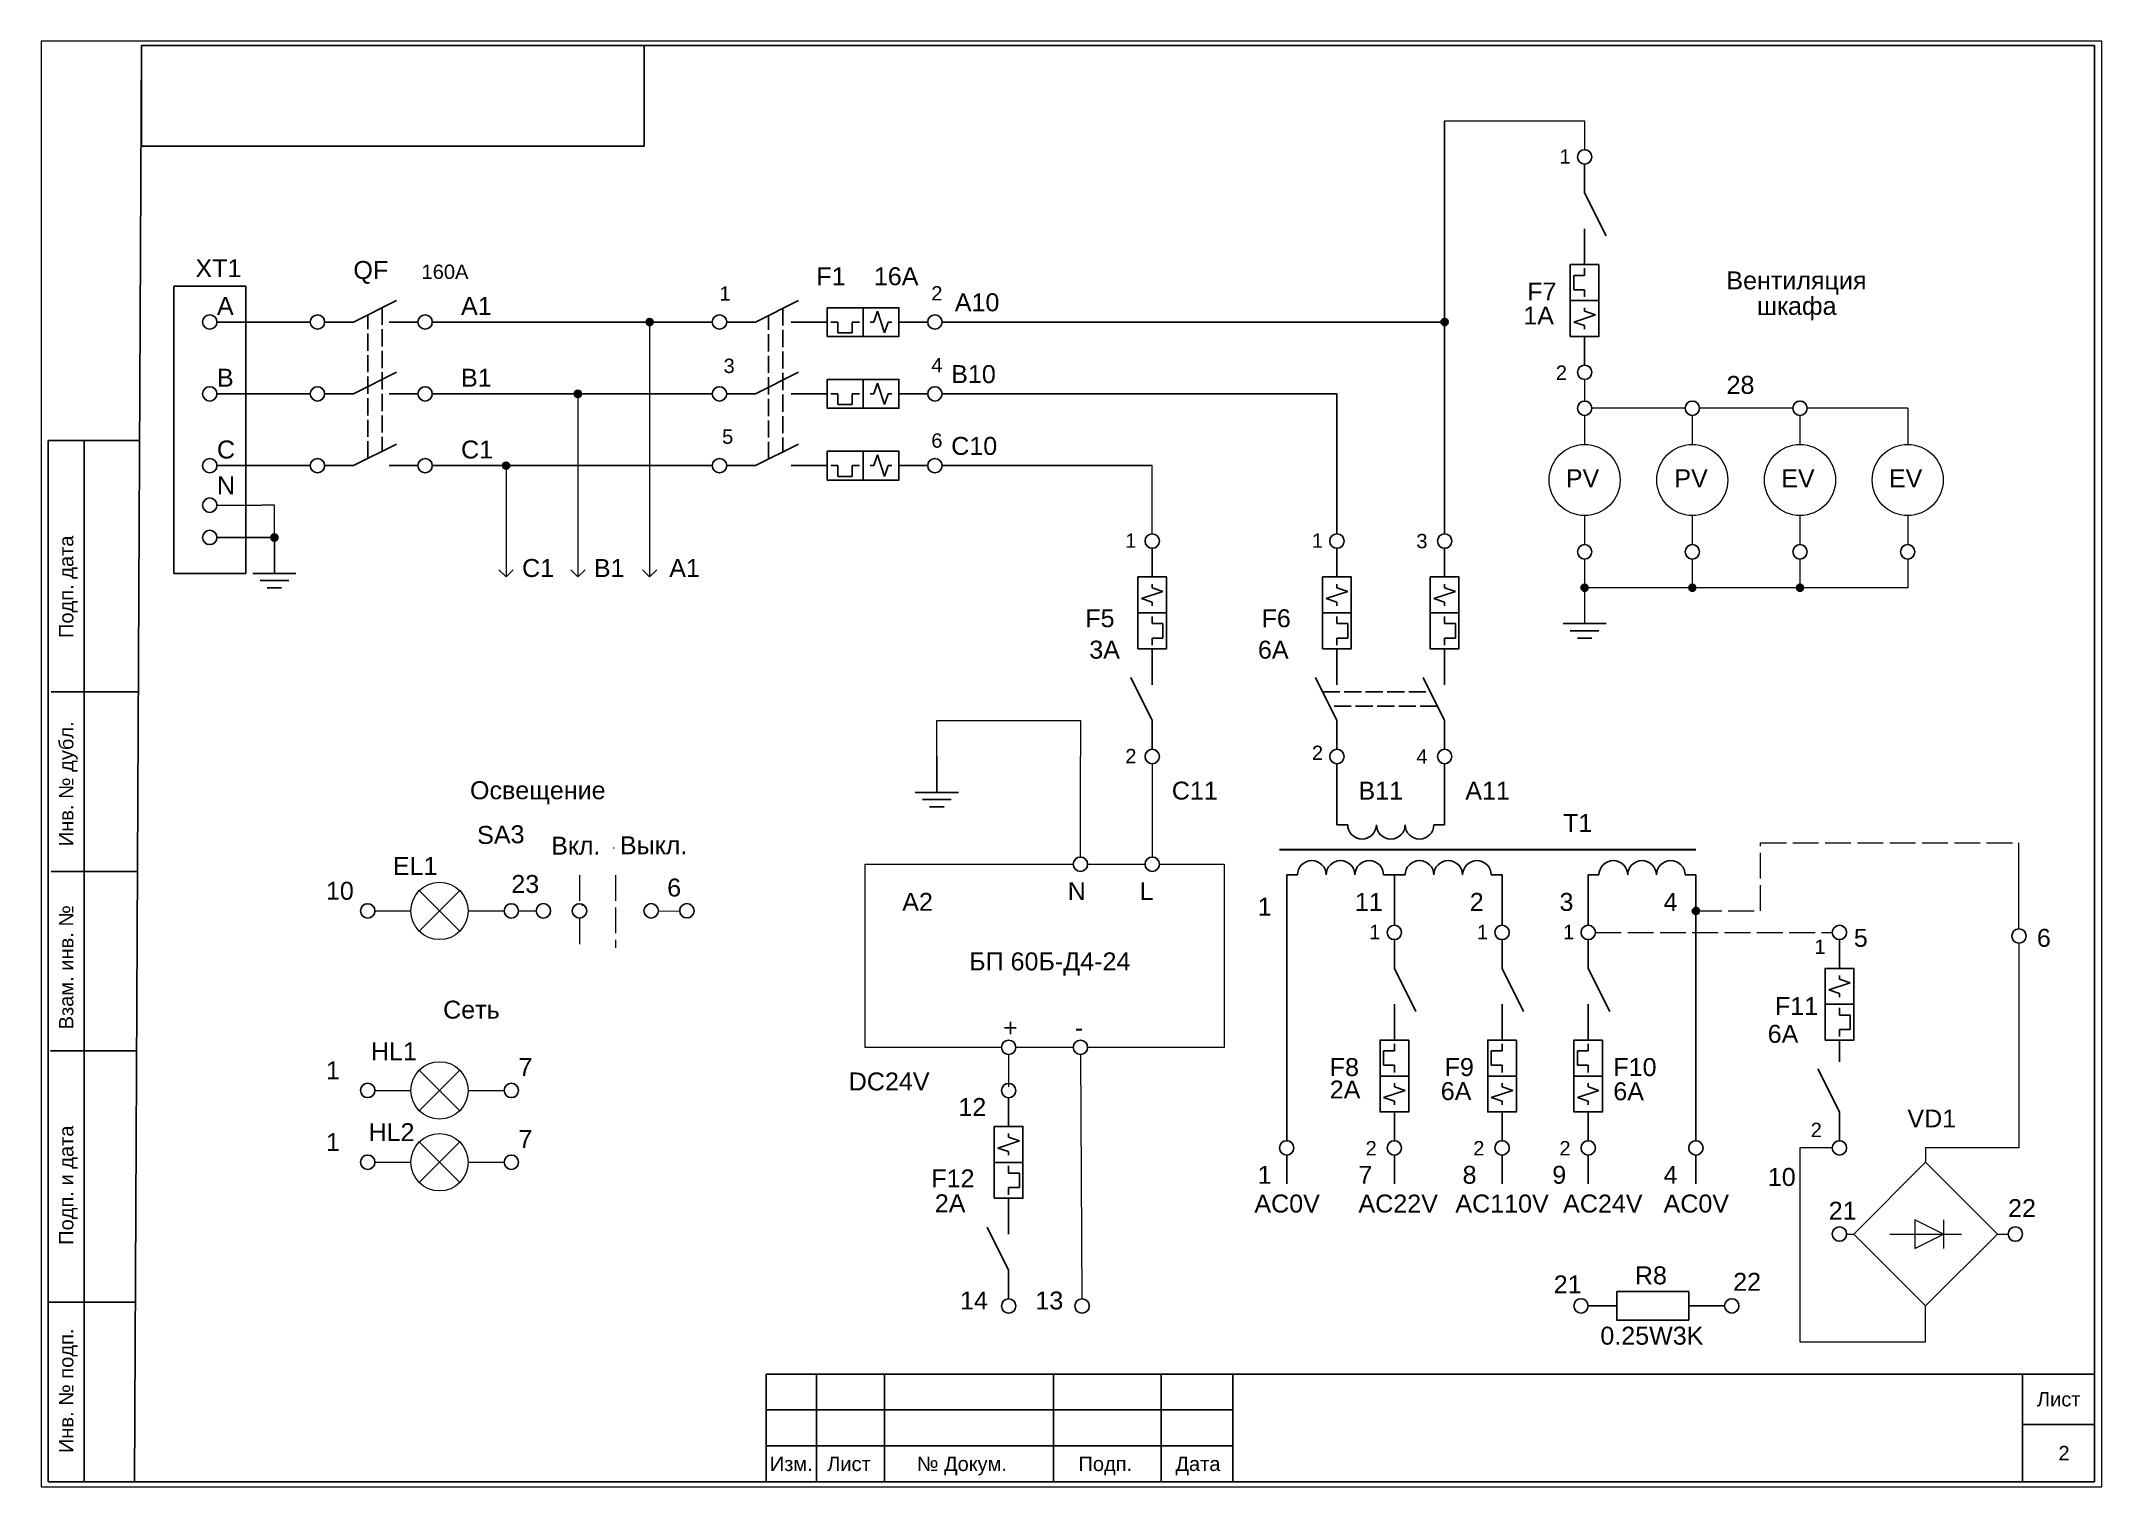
# Paper-space layout 'Лист2' of a CAD drawing. Header units: millimetres. Extents: x 0 to 287, y 0 to 201.
# The model-space entities are those that its viewports show. They can reach past a viewport. Long polylines and large blocks are cut down to what shows.
import ezdxf

# ---------------------------------------------------------------- set-up
doc = ezdxf.new("R2010")
doc.units = ezdxf.units.MM
doc.linetypes.add('ACAD_ISO02W100', pattern=[15, 12, -3])
doc.layers.add('Аппаратура', color=7, linetype='Continuous', lineweight=20)
doc.layers.add('Рамки', color=7, linetype='Continuous', lineweight=25)
doc.styles.get("Standard").update_dxf_attribs({"font": 'arial.ttf'})
pattern_1 = [(360, (-1645.182, 6174.794), (-1e-15, -6), [10, -2]), (360, (-1647.182, 6172.794), (-1e-15, -6), [6, -1.5, 3, -1.5]), (360, (-1650.182, 6170.794), (-1e-15, -6), [10, -2])]

msp = doc.modelspace()

# ---------------------------------------------------------------- hatches: boundary and pattern name
h = msp.add_hatch(color=256)
h.dxf.hatch_style = 1
h.paths.add_polyline_path([(2090.27, 3782, 1), (2089.27, 3782, 1)])
h = msp.add_hatch(color=256)
h.dxf.hatch_style = 1
h.paths.add_polyline_path([(2201, 3782, 1), (2200, 3782, 1)])
h = msp.add_hatch(color=256)
h.dxf.hatch_style = 1
h.paths.add_polyline_path([(2080.27, 3772, 1), (2079.27, 3772, 1)])
h = msp.add_hatch(color=256)
h.dxf.hatch_style = 1
h.paths.add_polyline_path([(2070.27, 3762, 1), (2069.27, 3762, 1)])
h = msp.add_hatch(color=256)
h.dxf.hatch_style = 1
h.paths.add_polyline_path([(2038, 3752, 1), (2037, 3752, 1)])
h = msp.add_hatch(color=256)
h.dxf.hatch_style = 1
h.paths.add_polyline_path([(2220, 3744.5, 1), (2220, 3745.5, 1)])
h = msp.add_hatch(color=256)
h.dxf.hatch_style = 1
h.paths.add_polyline_path([(2235, 3744.5, 1), (2235, 3745.5, 1)])
h = msp.add_hatch(color=256)
h.dxf.hatch_style = 1
h.paths.add_polyline_path([(2250, 3744.5, 1), (2250, 3745.5, 1)])
h = msp.add_hatch(color=256)
h.dxf.hatch_style = 1
h.paths.add_polyline_path([(2236, 3700, 1), (2235, 3700, 1)])
at = {"layer": 'Аппаратура'}
h = msp.add_hatch(dxfattribs=at)
h.set_pattern_fill('GOST_WOOD', angle=-90)
h.set_pattern_definition(pattern_1)
h.paths.add_polyline_path([(2084.82, 3710.79), (2084.82, 3708.79, 1)])
h.paths.add_polyline_path([(2084.82, 3708.79), (2084.82, 3710.79, 1)])
h.paths.add_polyline_path([(2079.82, 3699.04), (2079.82, 3701.04, 1)])
h.paths.add_polyline_path([(2079.82, 3701.04), (2079.82, 3699.04, 1)])
h = msp.add_hatch(dxfattribs=at)
h.set_pattern_fill('GOST_WOOD', angle=-90)
h.set_pattern_definition(pattern_1)
h.paths.add_polyline_path([(2084.82, 3708.79, 1), (2084.82, 3710.79, 1)])
h.paths.add_polyline_path([(2079.82, 3699.04, 1), (2079.82, 3701.04, 1)])
h = msp.add_hatch(dxfattribs=at)
h.set_pattern_fill('GOST_WOOD', angle=-90)
h.set_pattern_definition(pattern_1)
h.paths.add_polyline_path([(2084.82, 3708.79), (2084.82, 3710.79, 1)])
h.paths.add_polyline_path([(2084.82, 3710.79), (2084.82, 3708.79, 1)])
h.paths.add_polyline_path([(2079.82, 3701.04), (2079.82, 3699.04, 1)])

# ---------------------------------------------------------------- linework, layer by layer
for p, q in [((2200.5, 3752.5), (2200.5, 3810)), ((2220, 3804), (2220, 3800)), ((2220, 3800), (2223, 3794)), ((2220, 3790), (2220, 3795)), ((2220, 3789.5), (2220, 3788.5)), ((2220, 3788.5), (2218.5, 3788.5)), ((2218.5, 3788.5), (2218.5, 3786.5)), ((2218.5, 3786.5), (2220, 3786.5)), ((2220, 3786.5), (2220, 3785.5)), ((2048.5, 3782), (2054.5, 3785)), ((2104.5, 3782), (2110.5, 3785)), ((2119.5, 3784), (2119.5, 3780)), ((2121, 3782), (2121.5, 3783.5)), ((2121.5, 3783.5), (2122.5, 3780.5)), ((2222, 3785), (2218, 3785)), ((2221.5, 3783), (2218.5, 3782)), ((2220, 3784), (2220, 3783.5)), ((2220, 3783.5), (2221.5, 3783)), ((2029.5, 3782), (2042.5, 3782)), ((2044.5, 3782), (2048.5, 3782)), ((2057.5, 3782), (2053.5, 3782)), ((2059.5, 3782), (2098.5, 3782)), ((2100.5, 3782), (2104.5, 3782)), ((2114.5, 3782), (2109.5, 3782)), ((2115, 3782), (2116, 3782)), ((2116, 3782), (2116, 3780.5)), ((2116, 3780.5), (2118, 3780.5)), ((2118, 3780.5), (2118, 3782)), ((2118, 3782), (2119, 3782)), ((2120.5, 3782), (2121, 3782)), ((2122.5, 3780.5), (2123, 3782)), ((2123, 3782), (2123.5, 3782)), ((2124.5, 3782), (2128.5, 3782)), ((2200.5, 3782), (2130.5, 3782)), ((2218.5, 3782), (2220, 3781.5)), ((2220, 3781.5), (2220, 3781)), ((2220, 3780), (2220, 3776)), ((2048.5, 3772), (2054.5, 3775)), ((2104.5, 3772), (2110.5, 3775)), ((2029.5, 3772), (2042.5, 3772)), ((2044.5, 3772), (2048.5, 3772)), ((2057.5, 3772), (2053.5, 3772)), ((2059.5, 3772), (2098.5, 3772)), ((2100.5, 3772), (2104.5, 3772)), ((2114.5, 3772), (2109.5, 3772)), ((2115, 3772), (2116, 3772)), ((2116, 3772), (2116, 3770.5)), ((2118, 3770.5), (2118, 3772)), ((2118, 3772), (2119, 3772)), ((2119.5, 3774), (2119.5, 3770)), ((2120.5, 3772), (2121, 3772)), ((2121, 3772), (2121.5, 3773.5)), ((2121.5, 3773.5), (2122.5, 3770.5)), ((2122.5, 3770.5), (2123, 3772)), ((2123, 3772), (2123.5, 3772)), ((2124.5, 3772), (2128.5, 3772)), ((2185.5, 3772), (2130.5, 3772)), ((2185.5, 3752.5), (2185.5, 3772)), ((2116, 3770.5), (2118, 3770.5)), ((2048.5, 3762), (2054.5, 3765)), ((2104.5, 3762), (2110.5, 3765)), ((2119.5, 3764), (2119.5, 3760)), ((2121, 3762), (2121.5, 3763.5)), ((2121.5, 3763.5), (2122.5, 3760.5)), ((2029.5, 3762), (2042.5, 3762)), ((2044.5, 3762), (2048.5, 3762)), ((2057.5, 3762), (2053.5, 3762)), ((2059.5, 3762), (2098.5, 3762)), ((2100.5, 3762), (2104.5, 3762)), ((2114.5, 3762), (2109.5, 3762)), ((2115, 3762), (2116, 3762)), ((2116, 3762), (2116, 3760.5)), ((2116, 3760.5), (2118, 3760.5)), ((2118, 3760.5), (2118, 3762)), ((2118, 3762), (2119, 3762)), ((2120.5, 3762), (2121, 3762)), ((2122.5, 3760.5), (2123, 3762)), ((2123, 3762), (2123.5, 3762)), ((2124.5, 3762), (2128.5, 3762)), ((2130.5, 3762), (2159.5, 3762)), ((2029.5, 3752), (2037.5, 3752)), ((2037.5, 3752), (2037.5, 3747)), ((2159.77, 3746.5), (2159.77, 3750.5)), ((2185.5, 3746.5), (2185.5, 3750.5)), ((2200.5, 3746.5), (2200.5, 3750.5)), ((2034.5, 3747), (2040.5, 3747)), ((2035.5, 3746), (2039.5, 3746)), ((2036.5, 3745), (2038.5, 3745)), ((2158.27, 3743.5), (2161.27, 3744.5)), ((2159.77, 3743), (2158.27, 3743.5)), ((2159.77, 3745), (2159.77, 3745.5)), ((2161.27, 3744.5), (2159.77, 3745)), ((2159.77, 3742.5), (2159.77, 3743)), ((2184, 3743.5), (2187, 3744.5)), ((2185.5, 3743), (2184, 3743.5)), ((2185.5, 3745), (2185.5, 3745.5)), ((2187, 3744.5), (2185.5, 3745)), ((2185.5, 3742.5), (2185.5, 3743)), ((2199, 3743.5), (2202, 3744.5)), ((2200.5, 3743), (2199, 3743.5)), ((2200.5, 3745), (2200.5, 3745.5)), ((2202, 3744.5), (2200.5, 3745)), ((2200.5, 3742.5), (2200.5, 3743)), ((2157.77, 3741.5), (2161.77, 3741.5)), ((2159.77, 3740), (2159.77, 3741)), ((2161.27, 3740), (2159.77, 3740)), ((2161.27, 3738), (2161.27, 3740)), ((2183.5, 3741.5), (2187.5, 3741.5)), ((2185.5, 3740), (2185.5, 3741)), ((2187, 3740), (2185.5, 3740)), ((2187, 3738), (2187, 3740)), ((2198.5, 3741.5), (2202.5, 3741.5)), ((2200.5, 3740), (2200.5, 3741)), ((2202, 3740), (2200.5, 3740)), ((2202, 3738), (2202, 3740)), ((2217, 3740), (2223, 3740)), ((2159.77, 3737), (2159.77, 3738)), ((2159.77, 3738), (2161.27, 3738)), ((2185.5, 3737), (2185.5, 3738)), ((2185.5, 3738), (2187, 3738)), ((2200.5, 3737), (2200.5, 3738)), ((2200.5, 3738), (2202, 3738)), ((2218, 3739), (2222, 3739)), ((2219, 3738), (2221, 3738)), ((2159.77, 3736.5), (2159.77, 3731.5)), ((2185.5, 3736.5), (2185.5, 3731.5)), ((2200.5, 3736.5), (2200.5, 3731.5)), ((2159.77, 3726.5), (2156.77, 3732.5)), ((2185.5, 3726.5), (2182.5, 3732.5)), ((2200.5, 3726.5), (2197.5, 3732.5)), ((2159.77, 3722.5), (2159.77, 3726.5)), ((2185.5, 3722.5), (2185.5, 3726.5)), ((2200.5, 3722.5), (2200.5, 3726.5)), ((2129.77, 3721.5), (2129.77, 3716.5)), ((2185.5, 3712), (2185.5, 3720.5)), ((2200.5, 3712), (2200.5, 3720.5)), ((2126.77, 3716.5), (2132.77, 3716.5)), ((2127.77, 3715.5), (2131.77, 3715.5)), ((2128.77, 3714.5), (2130.77, 3714.5)), ((2185.5, 3712), (2187, 3712)), ((2199, 3712), (2200.5, 3712)), ((2180, 3705), (2178.5, 3705)), ((2178.5, 3705), (2178.5, 3668)), ((2193.5, 3705), (2192, 3705)), ((2195, 3705), (2193.5, 3705)), ((2193.5, 3705), (2193.5, 3698)), ((2208.5, 3705), (2207, 3705)), ((2208.5, 3705), (2208.5, 3698)), ((2222, 3705), (2220.5, 3705)), ((2220.5, 3705), (2220.5, 3698)), ((2235.5, 3705), (2234, 3705)), ((2235.5, 3705), (2235.5, 3668)), ((2193.5, 3696), (2193.5, 3692)), ((2208.5, 3696), (2208.5, 3692)), ((2220.5, 3696), (2220.5, 3692)), ((2255.5, 3692), (2255.5, 3696)), ((2193.5, 3692), (2196.5, 3686)), ((2208.5, 3692), (2211.5, 3686)), ((2220.5, 3692), (2223.5, 3686)), ((2254, 3689), (2257, 3690)), ((2255.5, 3688.5), (2254, 3689)), ((2255.5, 3690.5), (2255.5, 3691)), ((2257, 3690), (2255.5, 3690.5)), ((2255.5, 3688), (2255.5, 3688.5)), ((2193.5, 3682), (2193.5, 3687)), ((2208.5, 3682), (2208.5, 3687)), ((2220.5, 3682), (2220.5, 3687)), ((2253.5, 3687), (2257.5, 3687)), ((2255.5, 3685.5), (2255.5, 3686.5)), ((2257, 3685.5), (2255.5, 3685.5)), ((2257, 3683.5), (2257, 3685.5)), ((2255.5, 3682.5), (2255.5, 3683.5)), ((2255.5, 3683.5), (2257, 3683.5)), ((2193.5, 3680.5), (2192, 3680.5)), ((2192, 3680.5), (2192, 3678.5)), ((2193.5, 3681.5), (2193.5, 3680.5)), ((2208.5, 3680.5), (2207, 3680.5)), ((2207, 3680.5), (2207, 3678.5)), ((2208.5, 3681.5), (2208.5, 3680.5)), ((2220.5, 3680.5), (2219, 3680.5)), ((2219, 3680.5), (2219, 3678.5)), ((2220.5, 3681.5), (2220.5, 3680.5)), ((2255.5, 3682), (2255.5, 3679)), ((2195.5, 3677), (2191.5, 3677)), ((2192, 3678.5), (2193.5, 3678.5)), ((2193.5, 3678.5), (2193.5, 3677.5)), ((2210.5, 3677), (2206.5, 3677)), ((2207, 3678.5), (2208.5, 3678.5)), ((2208.5, 3678.5), (2208.5, 3677.5)), ((2222.5, 3677), (2218.5, 3677)), ((2219, 3678.5), (2220.5, 3678.5)), ((2220.5, 3678.5), (2220.5, 3677.5)), ((2255.5, 3672), (2252.5, 3678)), ((2139.77, 3669.98), (2139.77, 3673.98)), ((2195, 3675), (2192, 3674)), ((2192, 3674), (2193.5, 3673.5)), ((2193.5, 3676), (2193.5, 3675.5)), ((2193.5, 3675.5), (2195, 3675)), ((2210, 3675), (2207, 3674)), ((2207, 3674), (2208.5, 3673.5)), ((2208.5, 3676), (2208.5, 3675.5)), ((2208.5, 3675.5), (2210, 3675)), ((2222, 3675), (2219, 3674)), ((2219, 3674), (2220.5, 3673.5)), ((2220.5, 3676), (2220.5, 3675.5)), ((2220.5, 3675.5), (2222, 3675)), ((2193.5, 3673.5), (2193.5, 3673)), ((2193.5, 3672), (2193.5, 3668)), ((2208.5, 3673.5), (2208.5, 3673)), ((2208.5, 3672), (2208.5, 3668)), ((2220.5, 3673.5), (2220.5, 3673)), ((2220.5, 3672), (2220.5, 3668)), ((2255.5, 3668), (2255.5, 3672)), ((2139.77, 3668.48), (2139.77, 3668.98)), ((2141.27, 3667.98), (2139.77, 3668.48)), ((2138.27, 3666.98), (2141.27, 3667.98)), ((2139.77, 3666.48), (2138.27, 3666.98)), ((2139.77, 3665.98), (2139.77, 3666.48)), ((2178.5, 3666), (2178.5, 3662)), ((2193.5, 3666), (2193.5, 3662)), ((2208.5, 3666), (2208.5, 3662)), ((2220.5, 3666), (2220.5, 3662)), ((2235.5, 3666), (2235.5, 3662)), ((2137.77, 3664.98), (2141.77, 3664.98)), ((2139.77, 3663.48), (2139.77, 3664.48)), ((2141.27, 3663.48), (2139.77, 3663.48)), ((2141.27, 3661.48), (2141.27, 3663.48)), ((2139.77, 3660.48), (2139.77, 3661.48)), ((2139.77, 3661.48), (2141.27, 3661.48)), ((2139.77, 3659.98), (2139.77, 3654.98)), ((2139.77, 3649.98), (2136.77, 3655.98)), ((2139.77, 3645.98), (2139.77, 3649.98)), ((2224.5, 3645), (2220.5, 3645)), ((2234.5, 3645), (2239.5, 3645))]:
    msp.add_line(p, q)
at = {"lineweight": 30, "ltscale": 0.2}
msp.add_line((2235.5, 3708.5), (2177.5, 3708.5), dxfattribs=at)
for points in [[(2222, 3790), (2222, 3780), (2218, 3780), (2218, 3790)], [(2023.5, 3787), (2033.5, 3787), (2033.5, 3747), (2023.5, 3747)], [(2114.5, 3784), (2124.5, 3784), (2124.5, 3780), (2114.5, 3780)], [(2114.5, 3774), (2124.5, 3774), (2124.5, 3770), (2114.5, 3770)], [(2114.5, 3764), (2124.5, 3764), (2124.5, 3760), (2114.5, 3760)], [(2157.77, 3736.5), (2157.77, 3746.5), (2161.77, 3746.5), (2161.77, 3736.5)], [(2183.5, 3736.5), (2183.5, 3746.5), (2187.5, 3746.5), (2187.5, 3736.5)], [(2198.5, 3736.5), (2198.5, 3746.5), (2202.5, 3746.5), (2202.5, 3736.5)], [(2253.5, 3682), (2253.5, 3692), (2257.5, 3692), (2257.5, 3682)], [(2195.5, 3682), (2195.5, 3672), (2191.5, 3672), (2191.5, 3682)], [(2210.5, 3682), (2210.5, 3672), (2206.5, 3672), (2206.5, 3682)], [(2222.5, 3682), (2222.5, 3672), (2218.5, 3672), (2218.5, 3682)], [(2137.77, 3659.98), (2137.77, 3669.98), (2141.77, 3669.98), (2141.77, 3659.98)], [(2234.5, 3643), (2224.5, 3643), (2224.5, 3647), (2234.5, 3647)]]:
    msp.add_lwpolyline(points, close=True)
at = {"linetype": 'ACAD_ISO02W100', "ltscale": 0.2}
for points in [[(2050.5, 3763), (2050.5, 3783)], [(2052.5, 3784), (2052.5, 3764)], [(2106.31, 3762.91), (2106.31, 3782.91)], [(2108.31, 3783.91), (2108.31, 3763.91)], [(2183.5, 3730.5), (2198.5, 3730.5)], [(2199.5, 3728.5), (2184.5, 3728.5)]]:
    msp.add_lwpolyline(points, dxfattribs=at)
for centre, radius in [((2220, 3805), 1), ((2028.5, 3782), 1), ((2043.5, 3782), 1), ((2058.5, 3782), 1), ((2099.5, 3782), 1), ((2129.5, 3782), 1), ((2089.77, 3782), 0.5), ((2200.5, 3782), 0.5), ((2220, 3775), 1), ((2028.5, 3772), 1), ((2043.5, 3772), 1), ((2058.5, 3772), 1), ((2079.77, 3772), 0.5), ((2099.5, 3772), 1), ((2129.5, 3772), 1), ((2220, 3770), 1), ((2235, 3770), 1), ((2250, 3770), 1), ((2028.5, 3762), 1), ((2043.5, 3762), 1), ((2058.5, 3762), 1), ((2099.5, 3762), 1), ((2129.5, 3762), 1), ((2069.77, 3762), 0.5), ((2028.5, 3756.5), 1), ((2028.5, 3752), 1), ((2037.5, 3752), 0.5), ((2159.77, 3751.5), 1), ((2185.5, 3751.5), 1), ((2200.5, 3751.5), 1), ((2220, 3750), 1), ((2235, 3750), 1), ((2250, 3750), 1), ((2265, 3750), 1), ((2220, 3745), 0.5), ((2235, 3745), 0.5), ((2250, 3745), 0.5), ((2159.77, 3721.5), 1), ((2185.5, 3721.5), 1), ((2200.5, 3721.5), 1), ((2149.77, 3706.5), 1), ((2159.77, 3706.5), 1), ((2050.5, 3700), 1), ((2070.5, 3700), 1), ((2074.97, 3700.01), 1), ((2080, 3700), 1), ((2089.98, 3700.01), 1), ((2094.96, 3700.02), 1), ((2235.5, 3700), 0.5), ((2193.5, 3697), 1), ((2208.5, 3697), 1), ((2220.5, 3697), 1), ((2255.5, 3697), 1), ((2280.5, 3696.5), 1), ((2139.77, 3681), 1), ((2149.77, 3681), 1), ((2050.5, 3675), 1), ((2070.5, 3675), 1), ((2139.77, 3674.98), 1), ((2050.5, 3665), 1), ((2070.5, 3665), 1), ((2178.5, 3667), 1), ((2193.5, 3667), 1), ((2208.5, 3667), 1), ((2220.5, 3667), 1), ((2235.5, 3667), 1), ((2255.5, 3667), 1), ((2255.5, 3655), 1), ((2280, 3655), 1), ((2139.77, 3644.98), 1), ((2150, 3644.98), 1), ((2219.5, 3645), 1), ((2240.5, 3645), 1)]:
    msp.add_circle(centre, radius)
for centre, start, end in [((2189, 3712), 180, 0), ((2193, 3712), 180, 0), ((2197, 3712), 180, 0), ((2182, 3705), 0, 180), ((2186, 3705), 0, 180), ((2190, 3705), 0, 180), ((2197, 3705), 0, 180), ((2201, 3705), 0, 180), ((2205, 3705), 0, 180), ((2224, 3705), 0, 180), ((2228, 3705), 0, 180), ((2232, 3705), 0, 180)]:
    msp.add_arc(centre, 2, start, end)
at = {"layer": 'Аппаратура'}
for p, q in [((2200.5, 3810), (2220, 3810)), ((2206, 3810), (2206, 3810)), ((2220, 3810), (2220, 3806)), ((2089.77, 3782), (2089.77, 3746.5)), ((2079.77, 3772), (2079.77, 3746.5)), ((2220, 3774), (2220, 3771)), ((2220, 3769), (2220, 3764.95)), ((2234, 3770), (2221, 3770)), ((2235, 3769), (2235, 3764.95)), ((2249, 3770), (2236, 3770)), ((2250, 3769), (2250, 3764.95)), ((2265, 3770), (2251, 3770)), ((2265, 3770), (2265, 3764.95)), ((2069.77, 3762), (2069.77, 3746.5)), ((2159.5, 3762), (2159.5, 3762)), ((2159.77, 3762), (2159.5, 3762)), ((2159.77, 3752.5), (2159.77, 3762)), ((2029.5, 3756.5), (2035.77, 3756.5)), ((2037.5, 3756.5), (2035.77, 3756.5)), ((2037.5, 3752), (2037.5, 3756.5)), ((2220, 3755.05), (2220, 3751)), ((2235, 3755.05), (2235, 3751)), ((2250, 3755.05), (2250, 3751)), ((2265, 3755.05), (2265, 3755.05)), ((2265, 3755.05), (2265, 3751)), ((2220, 3749), (2220, 3740)), ((2235, 3749), (2235, 3745)), ((2250, 3749), (2250, 3745)), ((2265, 3749), (2265, 3745)), ((2069.77, 3746.5), (2068.77, 3747.5)), ((2069.77, 3746.5), (2070.77, 3747.5)), ((2079.77, 3746.5), (2078.77, 3747.5)), ((2079.77, 3746.5), (2080.77, 3747.5)), ((2089.77, 3746.5), (2088.77, 3747.5)), ((2089.77, 3746.5), (2090.77, 3747.5)), ((2265, 3745), (2220, 3745)), ((2129.77, 3721.5), (2129.77, 3726.5)), ((2129.77, 3726.5), (2149.77, 3726.5)), ((2149.77, 3726.5), (2149.77, 3721.5)), ((2149.77, 3707.5), (2149.77, 3721.5)), ((2159.77, 3720.5), (2159.77, 3707.5)), ((2280.5, 3697.5), (2280.5, 3709.5)), ((2063.33, 3702.83), (2057.67, 3697.17)), ((2057.67, 3702.83), (2063.33, 3697.17)), ((2051.5, 3700), (2056.5, 3700)), ((2064.5, 3700), (2069.5, 3700)), ((2071.5, 3699.99), (2073.97, 3700.01)), ((2090.98, 3699.98), (2093.96, 3700.01)), ((2280.5, 3695.5), (2280.5, 3667)), ((2139.77, 3680), (2139.77, 3675.5)), ((2149.77, 3680), (2149.99, 3645.98)), ((2063.33, 3677.83), (2057.67, 3672.17)), ((2057.67, 3677.83), (2063.33, 3672.17)), ((2051.5, 3675), (2056.5, 3675)), ((2064.5, 3675), (2069.5, 3675)), ((2063.33, 3667.83), (2057.67, 3662.17)), ((2057.67, 3667.83), (2063.33, 3662.17)), ((2254.5, 3667), (2250, 3667)), ((2250, 3667), (2250, 3640)), ((2267.5, 3667), (2267.5, 3665)), ((2280.5, 3667), (2267.5, 3667)), ((2051.5, 3665), (2056.5, 3665)), ((2064.5, 3665), (2069.5, 3665)), ((2257.5, 3655), (2267.5, 3665)), ((2267.5, 3665), (2277.5, 3655)), ((2270, 3655), (2266, 3657)), ((2266, 3657), (2266, 3653)), ((2270, 3657), (2270, 3653)), ((2256.5, 3655), (2257.5, 3655)), ((2267.5, 3645), (2257.5, 3655)), ((2262.5, 3655), (2272.5, 3655)), ((2266, 3653), (2270, 3655)), ((2277.5, 3655), (2267.5, 3645)), ((2277.5, 3655), (2279, 3655)), ((2267.5, 3640), (2267.5, 3645)), ((2250, 3640), (2267.5, 3640))]:
    msp.add_line(p, q, dxfattribs=at)
at = {"layer": 'Аппаратура', "linetype": 'ACAD_ISO02W100', "ltscale": 0.3}
for p, q in [((2244.5, 3700), (2244.5, 3709.5)), ((2244.5, 3709.5), (2280.5, 3709.5)), ((2080, 3704.99), (2080, 3701)), ((2085, 3704.99), (2085, 3694.86)), ((2235.5, 3700), (2244.5, 3700)), ((2080.02, 3698.97), (2080.02, 3694.93)), ((2221.5, 3697), (2254.5, 3697))]:
    msp.add_line(p, q, dxfattribs=at)
at = {"layer": 'Аппаратура'}
for points in [[(2138.77, 3681), (2119.77, 3681), (2119.77, 3706.5), (2140.77, 3706.5)], [(2140.77, 3706.5), (2148.77, 3706.5)], [(2160.77, 3706.5), (2169.77, 3706.5), (2169.77, 3681), (2150.77, 3681)], [(2150.77, 3706.5), (2158.77, 3706.5)], [(2148.77, 3681), (2140.77, 3681)]]:
    msp.add_lwpolyline(points, dxfattribs=at)
for centre, radius in [((2220, 3760), 4.95), ((2235, 3760), 4.95), ((2250, 3760), 4.95), ((2265, 3760), 4.95), ((2060.5, 3700), 4), ((2060.5, 3675), 4), ((2060.5, 3665), 4)]:
    msp.add_circle(centre, radius, dxfattribs=at)
at = {"layer": 'Рамки'}
for p, q in [((2018, 3620.5), (2019, 3820.5)), ((2019, 3820.5), (2291, 3820.5)), ((2291, 3820.5), (2291, 3620.5)), ((2006, 3765.5), (2018.72, 3765.5)), ((2006, 3620.5), (2006, 3765.5)), ((2011, 3620.5), (2011, 3765.5)), ((2018.42, 3730.5), (2006.42, 3730.5)), ((2018.42, 3705.5), (2006.42, 3705.5)), ((2018.3, 3680.5), (2006.3, 3680.5)), ((2018.12, 3645.5), (2006.12, 3645.5)), ((2018.12, 3645.5), (2006.12, 3645.5)), ((2018.12, 3645.5), (2006.12, 3645.5)), ((2113, 3635.5), (2113, 3620.5)), ((2122.5, 3635.5), (2122.5, 3620.5)), ((2146, 3635.5), (2146, 3620.5)), ((2161, 3635.5), (2161, 3620.5)), ((2281, 3635.5), (2281, 3620.5)), ((2106, 3630.5), (2171, 3630.5)), ((2281, 3628.5), (2291, 3628.5)), ((2106, 3625.5), (2171, 3625.5)), ((2018, 3620.5), (2006, 3620.5)), ((2291, 3620.5), (2018, 3620.5))]:
    msp.add_line(p, q, dxfattribs=at)
for points in [[(2019, 3820.5), (2089, 3820.5), (2089, 3806.5), (2019, 3806.5)], [(2106, 3620.5), (2106, 3635.5), (2291, 3635.5), (2291, 3620.5)], [(2106, 3635.5), (2171, 3635.5), (2171, 3620.5), (2106, 3620.5)]]:
    msp.add_lwpolyline(points, close=True, dxfattribs=at)

# ---------------------------------------------------------------- texts
for s, height, p in [('1', 2, (2216.5, 3804.06)), ('XT1', 2.5, (2026.5, 3788.25)), ('QF', 2.5, (2048.5, 3788)), ('160A', 2, (2058, 3788)), ('F1', 2.5, (2113, 3787.13)), ('16A', 2.5, (2121, 3787.13)), ('Вентиляция', 2.5, (2239.74, 3786.55)), ('1', 2, (2099.49, 3784.97)), ('2', 2, (2129, 3785)), ('A10', 2.5, (2132.27, 3783.5)), ('F7', 2.5, (2212, 3785)), ('A', 2.5, (2029.5, 3783)), ('A1', 2.5, (2063.5, 3783)), ('1A', 2.5, (2211.46, 3781.66)), ('шкафа', 2.5, (2244, 3783)), ('B', 2.5, (2029.5, 3773)), ('B1', 2.5, (2063.5, 3773)), ('3', 2, (2100.06, 3774.9)), ('4', 2, (2129, 3775)), ('B10', 2.5, (2131.77, 3773.5)), ('2', 2, (2215.99, 3773.95)), ('28', 2.5, (2239.77, 3772)), ('5', 2, (2099.86, 3765.04)), ('6', 2, (2129, 3764.5)), ('C10', 2.5, (2131.77, 3763.5)), ('C', 2.5, (2029.5, 3763)), ('C1', 2.5, (2063.5, 3763)), ('N', 2.5, (2029.5, 3758)), ('PV', 2.5, (2217.38, 3759)), ('PV', 2.5, (2232.5, 3759)), ('EV', 2.5, (2247.38, 3759)), ('EV', 2.5, (2262.38, 3759)), ('1', 2, (2156.02, 3750.56)), ('1', 2, (2182, 3750.56)), ('3', 2, (2196.56, 3750.5)), ('C1', 2.5, (2072, 3746.5)), ('B1', 2.5, (2082, 3746.5)), ('A1', 2.5, (2092.5, 3746.5)), ('F5', 2.5, (2150.45, 3739.51)), ('F6', 2.5, (2175, 3739.5)), ('3A', 2.5, (2151, 3735.13)), ('6A', 2.5, (2174.5, 3735.13)), ('2', 2, (2156.02, 3720.56)), ('2', 2, (2182.02, 3721.01)), ('4', 2, (2196.56, 3720.5)), ('Освещение', 2.5, (2064.74, 3715.55)), ('C11', 2.5, (2162.5, 3715.5)), ('B11', 2.5, (2188.5, 3715.5)), ('A11', 2.5, (2203.38, 3715.5)), ('T1', 2.5, (2217, 3711)), ('Вкл.', 2.5, (2076.05, 3707.84)), ('Выкл.', 2.5, (2085.63, 3707.89)), ('EL1', 2.5, (2054, 3705.02)), ('10', 2.5, (2044.68, 3701.55)), ('23', 2.5, (2070.5, 3702.5)), ('6', 2.5, (2092.21, 3702)), ('A2', 2.5, (2124.95, 3700.01)), ('N', 2.5, (2148, 3701.5)), ('L', 2.5, (2158, 3701.5)), ('11', 2.5, (2188, 3700)), ('2', 2.5, (2204, 3700)), ('3', 2.5, (2216.5, 3700)), ('4', 2.5, (2231, 3700)), ('1', 2.5, (2174.46, 3699.34)), ('1', 2, (2190, 3696.06)), ('1', 2, (2205, 3696.06)), ('1', 2, (2217, 3696.06)), ('5', 2.5, (2257.5, 3695)), ('6', 2.5, (2283, 3695)), ('БП 60Б-Д4-24', 2.5, (2134.27, 3691.72)), ('1', 2, (2252, 3694)), ('Сеть', 2.5, (2061, 3685)), ('F11', 2.5, (2246.5, 3685.5)), ('+', 2.5, (2139, 3682.5)), ('-', 2.5, (2149, 3682.5)), ('6A', 2.5, (2245.5, 3681.63)), ('HL1', 2.5, (2050.94, 3679.21)), ('F8', 2.5, (2184.5, 3677)), ('F9', 2.5, (2200.5, 3677)), ('F10', 2.5, (2224, 3677)), ('1', 2.5, (2044.68, 3676.55)), ('7', 2.5, (2071.5, 3677)), ('DC24V', 2.5, (2117.5, 3675)), ('12', 2.5, (2132.77, 3671.44)), ('2A', 2.5, (2184.5, 3673.88)), ('6A', 2.5, (2199.96, 3673.66)), ('6A', 2.5, (2224, 3673.63)), ('VD1', 2.5, (2264.96, 3669.84)), ('1', 2.5, (2044.68, 3666.55)), ('HL2', 2.5, (2050.61, 3667.94)), ('7', 2.5, (2071.5, 3667)), ('2', 2, (2251.49, 3668.5)), ('2', 2, (2189.49, 3665.95)), ('2', 2, (2204.49, 3665.95)), ('2', 2, (2216.49, 3665.95)), ('F12', 2.5, (2129, 3661.5)), ('1', 2.5, (2174.46, 3662)), ('7', 2.5, (2188.5, 3662)), ('8', 2.5, (2203, 3662)), ('9', 2.5, (2215.5, 3662)), ('4', 2.5, (2231, 3662)), ('10', 2.5, (2245.52, 3661.7)), ('2A', 2.5, (2129.49, 3658.03)), ('AC0V', 2.5, (2174, 3658)), ('AC22V', 2.5, (2188.5, 3658)), ('AC110V', 2.5, (2202, 3658)), ('AC24V', 2.5, (2217, 3658)), ('AC0V', 2.5, (2231, 3658)), ('21', 2.5, (2254, 3657)), ('22', 2.5, (2278.98, 3657.36)), ('21', 2.5, (2215.7, 3646.74)), ('R8', 2.5, (2227, 3648)), ('22', 2.5, (2240.69, 3647.1)), ('14', 2.5, (2133, 3644.5)), ('13', 2.5, (2143.5, 3644.5)), ('0.25W3K', 2.5, (2222.19, 3639.6))]:
    msp.add_text(s, height=height).set_placement(p)
msp.add_text('SA3', height=2.5, rotation=1.0993).set_placement((2065.76, 3709.31))
for s, p in [('Подп. дата', (2009.5, 3738)), ('Инв. № дубл.', (2009.5, 3709)), ('Взам. инв. №', (2009.5, 3683.5)), ('Подп. и дата', (2009.5, 3653.5)), ('Инв. № подп.', (2009.5, 3624.5))]:
    msp.add_text(s, height=2, rotation=90, dxfattribs=at).set_placement(p)
for s, p in [('Лист', (2283, 3631)), ('2', (2286, 3623.5)), ('Изм.', (2106.5, 3622)), ('Лист', (2114.5, 3622)), ('№ Докум.', (2127, 3622)), ('Подп.', (2149.5, 3622)), ('Дата', (2163, 3622))]:
    msp.add_text(s, height=2, dxfattribs=at).set_placement(p)

psp = doc.layouts.new('Лист2')

# ---------------------------------------------------------------- viewports
at = {"layer": 'Аппаратура'}
psp.add_viewport(center=(143.64, 100.81), size=(287.01, 201.2967), view_center_point=(2148.53, 3720.46), view_height=201.2967, dxfattribs=at)

doc.saveas('drawing.dxf')
